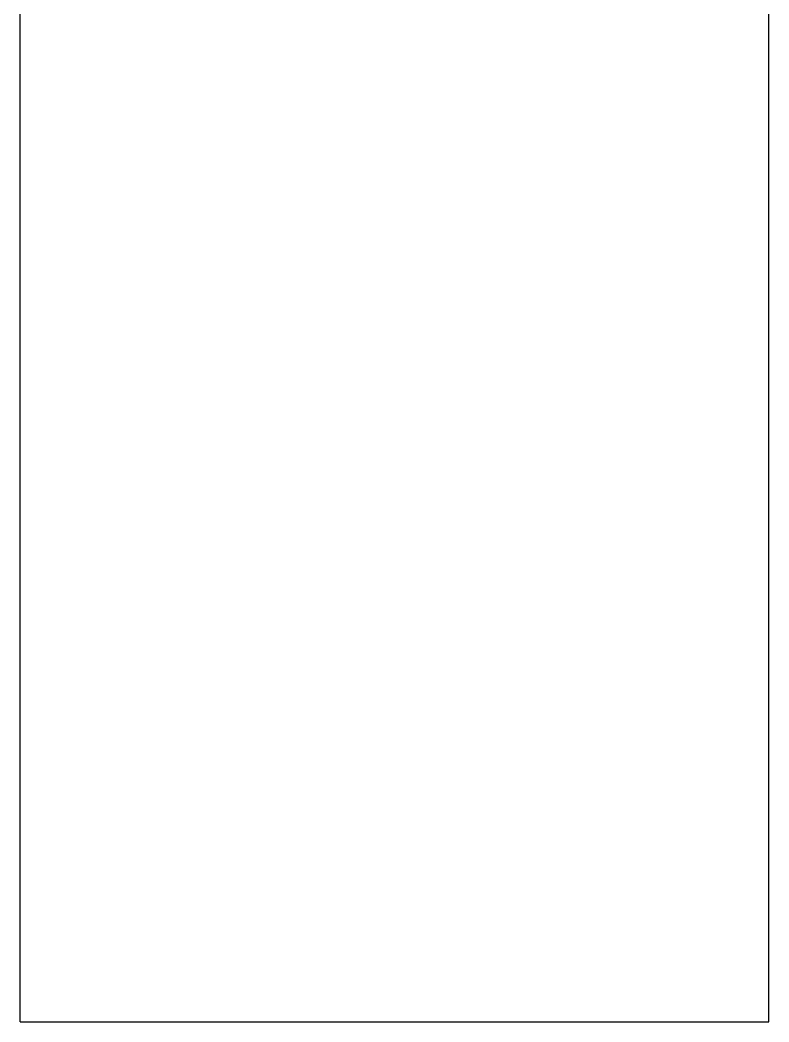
# Model space of a CAD drawing. Extents: x -599358 to 2865263, y -1062760 to 486533.
# Drawn here: x 984754.6 to 984833.2, y -671688.1 to -671583 of the extents above; entities that cross this region are included whole.
import ezdxf

# ---------------------------------------------------------------- set-up
doc = ezdxf.new("R2010")
doc.units = 0
doc.layers.add('A-LIN-V', color=9, linetype='Continuous')
doc.layers.add('取电臂', color=7, linetype='Continuous')

# ---------------------------------------------------------------- blocks, each defined once
blk = doc.blocks.new('G$C20E3758E-M')
at = {"layer": '取电臂', "color": 3, "linetype": 'Continuous'}
for p, q in [((-1428.813, 2609.166), (-1428.813, 2723.155)), ((-1428.813, 2609.166), (-1428.813, 2723.155)), ((-1378.818, 2609.166), (-1378.818, 2723.155)), ((-1378.818, 2609.166), (-1378.818, 2723.155)), ((-1428.813, 2609.166), (-1424.813, 2609.166)), ((-1428.813, 2609.166), (-1424.813, 2609.166)), ((-1424.813, 2609.166), (-1382.818, 2609.166)), ((-1424.813, 2609.166), (-1382.818, 2609.166)), ((-1382.818, 2609.166), (-1378.818, 2609.166)), ((-1382.818, 2609.166), (-1378.818, 2609.166))]:
    blk.add_line(p, q, dxfattribs=at)

msp = doc.modelspace()

# ---------------------------------------------------------------- block references
at = {"layer": 'A-LIN-V', "xscale": 1.571585729816195, "yscale": 1.571585729816195, "zscale": 1.571585729816195}
msp.add_blockref('G$C20E3758E-M', (987000.14, -675788.63), dxfattribs=at)

doc.saveas('drawing.dxf')
